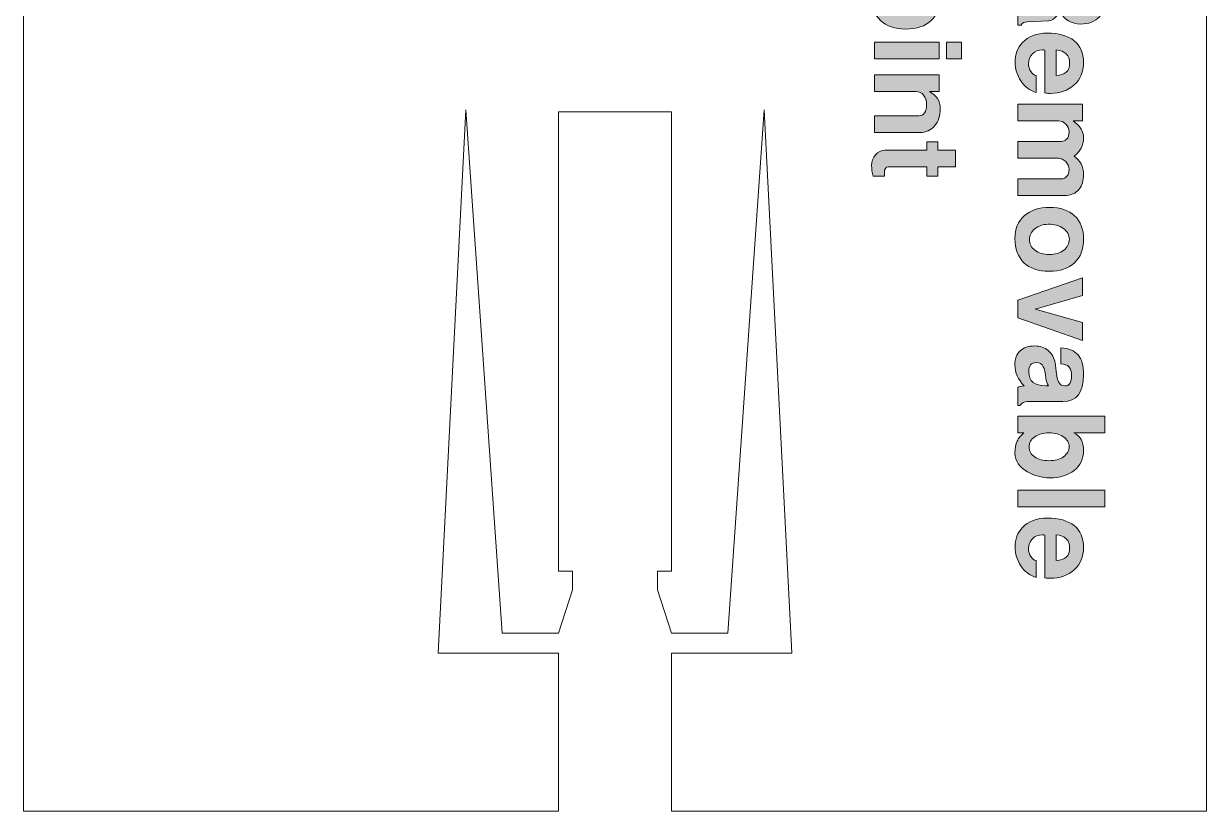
# Model space of a CAD drawing. Header units: inches. Extents: x 0.59 to 9.35, y -3.46 to -0.44.
# Drawn here: x 0.593 to 2.655, y -3.45 to -2.077 of the extents above; entities that cross this region are included whole.
import ezdxf

# ---------------------------------------------------------------- set-up
doc = ezdxf.new("R2010")
doc.units = ezdxf.units.IN
doc.header["$MEASUREMENT"] = 0
doc.layers.add('Layer 1', color=7, linetype='Continuous')

# ---------------------------------------------------------------- blocks, each defined once
blk = doc.blocks.new('block 27')
at = {"layer": 'Layer 1', "color": 7, "lineweight": 5, "true_color": 0xffffff}
for points in [[(2.655, -3.4496), (2.655, -3.1742), (2.655, -0.441)], [(1.8206, -3.139), (1.8837, -2.2267), (1.9322, -3.1742), (1.7222, -3.1742), (1.7222, -3.4496), (2.0546, -3.4496), (2.655, -3.4496)], [(1.6238, -2.2303), (1.7222, -2.2303)], [(1.7222, -2.2303), (1.7222, -3.0308)], [(1.7222, -3.139), (1.8206, -3.139)]]:
    blk.add_lwpolyline(points, dxfattribs=at)
blk = doc.blocks.new('block 28')
at = {"layer": 'Layer 1', "color": 7, "lineweight": 5, "true_color": 0xffffff}
for points in [[(0.5925, -3.4496), (0.5925, -3.1742), (0.5925, -0.441)], [(1.4269, -3.139), (1.3638, -2.2267), (1.3153, -3.1742), (1.5253, -3.1742), (1.5253, -3.4496), (1.1929, -3.4496), (0.5925, -3.4496)], [(1.5253, -2.2303), (1.5253, -3.0308)], [(1.6238, -2.2303), (1.5253, -2.2303)], [(1.5253, -3.0308), (1.5497, -3.0308), (1.5497, -3.0633), (1.5253, -3.139)], [(1.7222, -3.0308), (1.6979, -3.0308), (1.6979, -3.0633), (1.7222, -3.139)], [(1.5253, -3.139), (1.4269, -3.139)]]:
    blk.add_lwpolyline(points, dxfattribs=at)
blk = doc.blocks.new('block 26')
at = {"layer": 'Layer 1'}
for name in ['block 28', 'block 27']:
    blk.add_blockref(name, (0, 0), dxfattribs=at)
blk = doc.blocks.new('block 44')
at = {"layer": 'Layer 1', "true_color": 0xed1f24}
h = blk.add_hatch(color=240, dxfattribs=at)
h.dxf.hatch_style = 2
edge = h.paths.add_edge_path()
edge.add_spline(control_points=[(2.3261, -2.0791), (2.3261, -2.0791), (2.3261, -2.0453), (2.3261, -2.0453), (2.3333, -2.0426), (2.3392, -2.0412), (2.3436, -2.0412), (2.3436, -2.0412), (2.3665, -2.0412), (2.3665, -2.0412), (2.3726, -2.0412), (2.3771, -2.0403), (2.3799, -2.0385), (2.384, -2.0358), (2.3861, -2.0307), (2.3861, -2.0231), (2.3861, -2.0231), (2.3861, -1.986), (2.3861, -1.986), (2.3861, -1.986), (2.3261, -1.986), (2.3261, -1.986), (2.3261, -1.986), (2.3261, -1.9547), (2.3261, -1.9547), (2.3261, -1.9547), (2.478, -1.9547), (2.478, -1.9547), (2.478, -1.9547), (2.478, -2.0401), (2.478, -2.0401), (2.478, -2.0496), (2.4748, -2.0578), (2.4684, -2.0647), (2.4608, -2.0732), (2.4499, -2.0774), (2.4359, -2.0774), (2.4196, -2.0774), (2.4074, -2.07), (2.3992, -2.0551), (2.3934, -2.066), (2.3869, -2.0715), (2.3796, -2.0718), (2.3796, -2.0718), (2.3426, -2.0735), (2.3426, -2.0735), (2.338, -2.0736), (2.3344, -2.0755), (2.3319, -2.0791), (2.3319, -2.0791), (2.3261, -2.0791), (2.3261, -2.0791)], knot_values=[0, 0, 0, 0, 1, 1, 1, 2, 2, 2, 3, 3, 3, 4, 4, 4, 5, 5, 5, 6, 6, 6, 7, 7, 7, 8, 8, 8, 9, 9, 9, 10, 10, 10, 11, 11, 11, 12, 12, 12, 13, 13, 13, 14, 14, 14, 15, 15, 15, 16, 16, 16, 17, 17, 17, 17], degree=3, periodic=1)
edge = h.paths.add_edge_path()
edge.add_spline(control_points=[(2.434, -2.0476), (2.446, -2.0476), (2.4519, -2.0417), (2.4519, -2.0297), (2.4519, -2.0297), (2.4519, -1.986), (2.4519, -1.986), (2.4519, -1.986), (2.4121, -1.986), (2.4121, -1.986), (2.4121, -1.986), (2.4121, -2.0291), (2.4121, -2.0291), (2.4121, -2.0338), (2.4144, -2.0381), (2.419, -2.0419), (2.4236, -2.0457), (2.4286, -2.0476), (2.434, -2.0476)], knot_values=[0, 0, 0, 0, 1, 1, 1, 2, 2, 2, 3, 3, 3, 4, 4, 4, 5, 5, 5, 6, 6, 6, 6], degree=3, periodic=1)
h = blk.add_hatch(color=240, dxfattribs=at)
h.dxf.hatch_style = 2
edge = h.paths.add_edge_path()
edge.add_spline(control_points=[(2.1311, -2.0861), (2.1121, -2.0861), (2.0974, -2.0811), (2.0869, -2.0712), (2.0765, -2.0613), (2.0713, -2.0473), (2.0713, -2.0292), (2.0713, -2.0124), (2.0767, -1.9991), (2.0876, -1.9894), (2.0984, -1.9797), (2.1132, -1.9748), (2.1319, -1.9748), (2.1504, -1.9748), (2.1649, -1.9797), (2.1753, -1.9894), (2.1857, -1.9991), (2.1909, -2.0128), (2.1909, -2.0305), (2.1909, -2.048), (2.1856, -2.0616), (2.1751, -2.0714), (2.1645, -2.0812), (2.1499, -2.0861), (2.1311, -2.0861)], knot_values=[0, 0, 0, 0, 1, 1, 1, 2, 2, 2, 3, 3, 3, 4, 4, 4, 5, 5, 5, 6, 6, 6, 7, 7, 7, 8, 8, 8, 8], degree=3, periodic=1)
edge = h.paths.add_edge_path()
edge.add_spline(control_points=[(2.131, -2.0569), (2.1414, -2.0569), (2.1498, -2.0544), (2.1563, -2.0494), (2.1628, -2.0444), (2.1661, -2.0381), (2.1661, -2.0305), (2.1661, -2.0228), (2.1626, -2.0165), (2.1557, -2.0116), (2.1488, -2.0067), (2.1399, -2.0042), (2.1291, -2.0042), (2.1201, -2.0042), (2.1124, -2.0068), (2.1061, -2.012), (2.0997, -2.0172), (2.0965, -2.0235), (2.0965, -2.0309), (2.0965, -2.0385), (2.0997, -2.0448), (2.1062, -2.0496), (2.1126, -2.0545), (2.1209, -2.0569), (2.131, -2.0569)], knot_values=[0, 0, 0, 0, 1, 1, 1, 2, 2, 2, 3, 3, 3, 4, 4, 4, 5, 5, 5, 6, 6, 6, 7, 7, 7, 8, 8, 8, 8], degree=3, periodic=1)
h = blk.add_hatch(color=240, dxfattribs=at)
h.dxf.hatch_style = 2
edge = h.paths.add_edge_path()
edge.add_spline(control_points=[(2.3824, -2.1983), (2.379, -2.1983), (2.376, -2.1981), (2.3734, -2.1976), (2.3734, -2.1976), (2.3734, -2.1228), (2.3734, -2.1228), (2.3726, -2.1226), (2.3712, -2.1224), (2.3694, -2.1224), (2.3621, -2.1224), (2.3561, -2.1247), (2.3516, -2.1292), (2.3471, -2.1338), (2.3449, -2.1397), (2.3449, -2.147), (2.3449, -2.1518), (2.3462, -2.1563), (2.349, -2.1604), (2.3517, -2.1641), (2.3546, -2.1665), (2.358, -2.1674), (2.358, -2.1674), (2.358, -2.197), (2.358, -2.197), (2.347, -2.1931), (2.3382, -2.1863), (2.3315, -2.1765), (2.3249, -2.1667), (2.3215, -2.1558), (2.3215, -2.1437), (2.3215, -2.1302), (2.3258, -2.1189), (2.3342, -2.1097), (2.3444, -2.0987), (2.3589, -2.0933), (2.3778, -2.0933), (2.398, -2.0933), (2.4136, -2.0977), (2.4245, -2.1065), (2.4354, -2.1153), (2.4409, -2.128), (2.4409, -2.1445), (2.4409, -2.1606), (2.4355, -2.1736), (2.4248, -2.1835), (2.414, -2.1933), (2.3999, -2.1983), (2.3824, -2.1983)], knot_values=[0, 0, 0, 0, 1, 1, 1, 2, 2, 2, 3, 3, 3, 4, 4, 4, 5, 5, 5, 6, 6, 6, 7, 7, 7, 8, 8, 8, 9, 9, 9, 10, 10, 10, 11, 11, 11, 12, 12, 12, 13, 13, 13, 14, 14, 14, 15, 15, 15, 16, 16, 16, 16], degree=3, periodic=1)
edge = h.paths.add_edge_path()
edge.add_spline(control_points=[(2.393, -2.1674), (2.4087, -2.1666), (2.4165, -2.1593), (2.4165, -2.1456), (2.4165, -2.1317), (2.4087, -2.124), (2.393, -2.1224), (2.393, -2.1224), (2.393, -2.1674), (2.393, -2.1674)], knot_values=[0, 0, 0, 0, 1, 1, 1, 2, 2, 2, 3, 3, 3, 3], degree=3, periodic=1)
h = blk.add_hatch(color=240, dxfattribs=at)
h.dxf.hatch_style = 2
h.paths.add_polyline_path([(2.0761, -2.138), (2.0761, -2.1088), (2.189, -2.1088), (2.189, -2.138)])
h.paths.add_polyline_path([(2.2019, -2.138), (2.2019, -2.1088), (2.228, -2.1088), (2.228, -2.138)])
h = blk.add_hatch(color=240, dxfattribs=at)
h.dxf.hatch_style = 2
edge = h.paths.add_edge_path()
edge.add_spline(control_points=[(2.0761, -2.2665), (2.0761, -2.2665), (2.0761, -2.2373), (2.0761, -2.2373), (2.0761, -2.2373), (2.1536, -2.2373), (2.1536, -2.2373), (2.1578, -2.2373), (2.1611, -2.2356), (2.1635, -2.2321), (2.1659, -2.2287), (2.1671, -2.2239), (2.1671, -2.218), (2.1671, -2.2114), (2.1654, -2.206), (2.1619, -2.2016), (2.1585, -2.1972), (2.1541, -2.195), (2.1488, -2.195), (2.1488, -2.195), (2.0761, -2.195), (2.0761, -2.195), (2.0761, -2.195), (2.0761, -2.1659), (2.0761, -2.1659), (2.0761, -2.1659), (2.189, -2.1659), (2.189, -2.1659), (2.189, -2.1659), (2.189, -2.195), (2.189, -2.195), (2.189, -2.195), (2.1721, -2.195), (2.1721, -2.195), (2.1846, -2.2016), (2.1909, -2.2114), (2.1909, -2.2246), (2.1909, -2.2373), (2.1876, -2.2474), (2.1811, -2.255), (2.1746, -2.2627), (2.166, -2.2665), (2.1553, -2.2665), (2.1553, -2.2665), (2.0761, -2.2665), (2.0761, -2.2665)], knot_values=[0, 0, 0, 0, 1, 1, 1, 2, 2, 2, 3, 3, 3, 4, 4, 4, 5, 5, 5, 6, 6, 6, 7, 7, 7, 8, 8, 8, 9, 9, 9, 10, 10, 10, 11, 11, 11, 12, 12, 12, 13, 13, 13, 14, 14, 14, 15, 15, 15, 15], degree=3, periodic=1)
h = blk.add_hatch(color=240, dxfattribs=at)
h.dxf.hatch_style = 2
edge = h.paths.add_edge_path()
edge.add_spline(control_points=[(2.3261, -2.3762), (2.3261, -2.3762), (2.3261, -2.347), (2.3261, -2.347), (2.3261, -2.347), (2.4045, -2.347), (2.4045, -2.347), (2.4068, -2.347), (2.4091, -2.3458), (2.4113, -2.3433), (2.4142, -2.3401), (2.4157, -2.3358), (2.4157, -2.3303), (2.4157, -2.3256), (2.4137, -2.3212), (2.4098, -2.3172), (2.4058, -2.3132), (2.4016, -2.3112), (2.397, -2.3112), (2.397, -2.3112), (2.3261, -2.3112), (2.3261, -2.3112), (2.3261, -2.3112), (2.3261, -2.282), (2.3261, -2.282), (2.3261, -2.282), (2.4024, -2.282), (2.4024, -2.282), (2.4058, -2.282), (2.4088, -2.2807), (2.4113, -2.278), (2.4142, -2.275), (2.4157, -2.2708), (2.4157, -2.2653), (2.4157, -2.2601), (2.4138, -2.2555), (2.4101, -2.2518), (2.4063, -2.248), (2.402, -2.2462), (2.3971, -2.2462), (2.3971, -2.2462), (2.3261, -2.2462), (2.3261, -2.2462), (2.3261, -2.2462), (2.3261, -2.217), (2.3261, -2.217), (2.3261, -2.217), (2.439, -2.217), (2.439, -2.217), (2.439, -2.217), (2.439, -2.2462), (2.439, -2.2462), (2.439, -2.2462), (2.4226, -2.2462), (2.4226, -2.2462), (2.4295, -2.2513), (2.4343, -2.2561), (2.4369, -2.2604), (2.4396, -2.2648), (2.4409, -2.27), (2.4409, -2.276), (2.4409, -2.2889), (2.4354, -2.2995), (2.4244, -2.3078), (2.4354, -2.3153), (2.4409, -2.3258), (2.4409, -2.3393), (2.4409, -2.3503), (2.4383, -2.3589), (2.433, -2.3653), (2.4273, -2.3726), (2.4188, -2.3762), (2.4076, -2.3762), (2.4076, -2.3762), (2.3261, -2.3762), (2.3261, -2.3762)], knot_values=[0, 0, 0, 0, 1, 1, 1, 2, 2, 2, 3, 3, 3, 4, 4, 4, 5, 5, 5, 6, 6, 6, 7, 7, 7, 8, 8, 8, 9, 9, 9, 10, 10, 10, 11, 11, 11, 12, 12, 12, 13, 13, 13, 14, 14, 14, 15, 15, 15, 16, 16, 16, 17, 17, 17, 18, 18, 18, 19, 19, 19, 20, 20, 20, 21, 21, 21, 22, 22, 22, 23, 23, 23, 24, 24, 24, 25, 25, 25, 25], degree=3, periodic=1)
h = blk.add_hatch(color=240, dxfattribs=at)
h.dxf.hatch_style = 2
edge = h.paths.add_edge_path()
edge.add_spline(control_points=[(2.0738, -2.3427), (2.0721, -2.3359), (2.0713, -2.3298), (2.0713, -2.3242), (2.0713, -2.3168), (2.0736, -2.3105), (2.0781, -2.3052), (2.0826, -2.3), (2.088, -2.2973), (2.0942, -2.2973), (2.0942, -2.2973), (2.1674, -2.2973), (2.1674, -2.2973), (2.1674, -2.2973), (2.1674, -2.283), (2.1674, -2.283), (2.1674, -2.283), (2.1867, -2.283), (2.1867, -2.283), (2.1867, -2.283), (2.1867, -2.2973), (2.1867, -2.2973), (2.1867, -2.2973), (2.2174, -2.2973), (2.2174, -2.2973), (2.2174, -2.2973), (2.2174, -2.3265), (2.2174, -2.3265), (2.2174, -2.3265), (2.1867, -2.3265), (2.1867, -2.3265), (2.1867, -2.3265), (2.1867, -2.3427), (2.1867, -2.3427), (2.1867, -2.3427), (2.1674, -2.3427), (2.1674, -2.3427), (2.1674, -2.3427), (2.1674, -2.3265), (2.1674, -2.3265), (2.1674, -2.3265), (2.1001, -2.3265), (2.1001, -2.3265), (2.0958, -2.3265), (2.0936, -2.3298), (2.0936, -2.3363), (2.0937, -2.3378), (2.0939, -2.34), (2.094, -2.3427), (2.094, -2.3427), (2.0738, -2.3427), (2.0738, -2.3427)], knot_values=[0, 0, 0, 0, 1, 1, 1, 2, 2, 2, 3, 3, 3, 4, 4, 4, 5, 5, 5, 6, 6, 6, 7, 7, 7, 8, 8, 8, 9, 9, 9, 10, 10, 10, 11, 11, 11, 12, 12, 12, 13, 13, 13, 14, 14, 14, 15, 15, 15, 16, 16, 16, 17, 17, 17, 17], degree=3, periodic=1)
h = blk.add_hatch(color=240, dxfattribs=at)
h.dxf.hatch_style = 2
edge = h.paths.add_edge_path()
edge.add_spline(control_points=[(2.3811, -2.5083), (2.3621, -2.5083), (2.3474, -2.5033), (2.3369, -2.4934), (2.3265, -2.4834), (2.3213, -2.4694), (2.3213, -2.4514), (2.3213, -2.4346), (2.3267, -2.4213), (2.3376, -2.4116), (2.3484, -2.4019), (2.3632, -2.397), (2.3819, -2.397), (2.4004, -2.397), (2.4149, -2.4019), (2.4253, -2.4116), (2.4357, -2.4213), (2.4409, -2.435), (2.4409, -2.4526), (2.4409, -2.4701), (2.4356, -2.4838), (2.4251, -2.4936), (2.4145, -2.5034), (2.3999, -2.5083), (2.3811, -2.5083)], knot_values=[0, 0, 0, 0, 1, 1, 1, 2, 2, 2, 3, 3, 3, 4, 4, 4, 5, 5, 5, 6, 6, 6, 7, 7, 7, 8, 8, 8, 8], degree=3, periodic=1)
edge = h.paths.add_edge_path()
edge.add_spline(control_points=[(2.381, -2.4791), (2.3914, -2.4791), (2.3998, -2.4766), (2.4063, -2.4716), (2.4128, -2.4666), (2.4161, -2.4603), (2.4161, -2.4526), (2.4161, -2.445), (2.4126, -2.4387), (2.4057, -2.4338), (2.3988, -2.4288), (2.3899, -2.4264), (2.3791, -2.4264), (2.3701, -2.4264), (2.3624, -2.429), (2.3561, -2.4342), (2.3497, -2.4394), (2.3465, -2.4457), (2.3465, -2.4531), (2.3465, -2.4607), (2.3497, -2.4669), (2.3562, -2.4718), (2.3626, -2.4767), (2.3709, -2.4791), (2.381, -2.4791)], knot_values=[0, 0, 0, 0, 1, 1, 1, 2, 2, 2, 3, 3, 3, 4, 4, 4, 5, 5, 5, 6, 6, 6, 7, 7, 7, 8, 8, 8, 8], degree=3, periodic=1)
h = blk.add_hatch(color=240, dxfattribs=at)
h.dxf.hatch_style = 2
h.paths.add_polyline_path([(2.439, -2.6287), (2.3261, -2.5895), (2.3261, -2.5589), (2.439, -2.5199), (2.439, -2.5508), (2.3563, -2.5743), (2.439, -2.5978)])
h = blk.add_hatch(color=240, dxfattribs=at)
h.dxf.hatch_style = 2
edge = h.paths.add_edge_path()
edge.add_spline(control_points=[(2.3261, -2.742), (2.3261, -2.742), (2.3261, -2.711), (2.3261, -2.711), (2.3283, -2.7096), (2.332, -2.7085), (2.3371, -2.7078), (2.3264, -2.6971), (2.3211, -2.6851), (2.3211, -2.6718), (2.3211, -2.661), (2.3241, -2.6527), (2.3302, -2.647), (2.3362, -2.6413), (2.3448, -2.6385), (2.3559, -2.6385), (2.3651, -2.6385), (2.3729, -2.6412), (2.3794, -2.6466), (2.386, -2.652), (2.3899, -2.6593), (2.3913, -2.6685), (2.3919, -2.6728), (2.3928, -2.6801), (2.3942, -2.6903), (2.3952, -2.6964), (2.3967, -2.7009), (2.3987, -2.7036), (2.4007, -2.7063), (2.404, -2.7078), (2.4084, -2.708), (2.416, -2.7085), (2.4199, -2.7024), (2.4199, -2.6899), (2.4199, -2.6769), (2.4137, -2.6701), (2.4015, -2.6697), (2.4015, -2.6697), (2.4015, -2.642), (2.4015, -2.642), (2.4149, -2.6426), (2.4248, -2.6466), (2.4312, -2.654), (2.4377, -2.6614), (2.4409, -2.673), (2.4409, -2.6889), (2.4409, -2.72), (2.4289, -2.7355), (2.4049, -2.7355), (2.4049, -2.7355), (2.3426, -2.7355), (2.3426, -2.7355), (2.3377, -2.7355), (2.3335, -2.7377), (2.3299, -2.742), (2.3299, -2.742), (2.3261, -2.742), (2.3261, -2.742)], knot_values=[0, 0, 0, 0, 1, 1, 1, 2, 2, 2, 3, 3, 3, 4, 4, 4, 5, 5, 5, 6, 6, 6, 7, 7, 7, 8, 8, 8, 9, 9, 9, 10, 10, 10, 11, 11, 11, 12, 12, 12, 13, 13, 13, 14, 14, 14, 15, 15, 15, 16, 16, 16, 17, 17, 17, 18, 18, 18, 19, 19, 19, 19], degree=3, periodic=1)
edge = h.paths.add_edge_path()
edge.add_spline(control_points=[(2.3753, -2.708), (2.3753, -2.708), (2.3796, -2.708), (2.3796, -2.708), (2.3773, -2.7039), (2.3758, -2.6996), (2.3753, -2.6953), (2.374, -2.6851), (2.3725, -2.6782), (2.3707, -2.6748), (2.3683, -2.6699), (2.3642, -2.6674), (2.3582, -2.6674), (2.3496, -2.6674), (2.3453, -2.6728), (2.3453, -2.6835), (2.3453, -2.6999), (2.3553, -2.708), (2.3753, -2.708)], knot_values=[0, 0, 0, 0, 1, 1, 1, 2, 2, 2, 3, 3, 3, 4, 4, 4, 5, 5, 5, 6, 6, 6, 6], degree=3, periodic=1)
h = blk.add_hatch(color=240, dxfattribs=at)
h.dxf.hatch_style = 2
edge = h.paths.add_edge_path()
edge.add_spline(control_points=[(2.3819, -2.8683), (2.3683, -2.8683), (2.3555, -2.8648), (2.3434, -2.858), (2.3287, -2.8497), (2.3213, -2.8389), (2.3213, -2.8255), (2.3213, -2.8169), (2.3226, -2.8098), (2.3251, -2.8043), (2.3274, -2.7994), (2.3314, -2.7946), (2.3369, -2.7899), (2.3369, -2.7899), (2.3261, -2.7899), (2.3261, -2.7899), (2.3261, -2.7899), (2.3261, -2.7607), (2.3261, -2.7607), (2.3261, -2.7607), (2.478, -2.7607), (2.478, -2.7607), (2.478, -2.7607), (2.478, -2.7899), (2.478, -2.7899), (2.478, -2.7899), (2.424, -2.7899), (2.424, -2.7899), (2.4353, -2.7953), (2.4409, -2.8056), (2.4409, -2.8208), (2.4409, -2.8353), (2.4355, -2.8469), (2.4246, -2.8554), (2.4138, -2.864), (2.3996, -2.8683), (2.3819, -2.8683)], knot_values=[0, 0, 0, 0, 1, 1, 1, 2, 2, 2, 3, 3, 3, 4, 4, 4, 5, 5, 5, 6, 6, 6, 7, 7, 7, 8, 8, 8, 9, 9, 9, 10, 10, 10, 11, 11, 11, 12, 12, 12, 12], degree=3, periodic=1)
edge = h.paths.add_edge_path()
edge.add_spline(control_points=[(2.3803, -2.8385), (2.391, -2.8385), (2.3995, -2.8362), (2.406, -2.8316), (2.4125, -2.8271), (2.4157, -2.821), (2.4157, -2.8136), (2.4157, -2.8071), (2.4124, -2.8015), (2.4058, -2.7969), (2.3992, -2.7922), (2.3909, -2.7899), (2.3809, -2.7899), (2.3706, -2.7899), (2.3622, -2.7922), (2.3557, -2.7968), (2.3492, -2.8013), (2.3459, -2.8073), (2.3459, -2.8146), (2.3459, -2.8217), (2.3491, -2.8274), (2.3556, -2.8318), (2.362, -2.8362), (2.3703, -2.8385), (2.3803, -2.8385)], knot_values=[0, 0, 0, 0, 1, 1, 1, 2, 2, 2, 3, 3, 3, 4, 4, 4, 5, 5, 5, 6, 6, 6, 7, 7, 7, 8, 8, 8, 8], degree=3, periodic=1)
h = blk.add_hatch(color=240, dxfattribs=at)
h.dxf.hatch_style = 2
h.paths.add_polyline_path([(2.3261, -2.9191), (2.3261, -2.8899), (2.478, -2.8899), (2.478, -2.9191)])
h = blk.add_hatch(color=240, dxfattribs=at)
h.dxf.hatch_style = 2
edge = h.paths.add_edge_path()
edge.add_spline(control_points=[(2.3824, -3.0435), (2.379, -3.0435), (2.376, -3.0433), (2.3734, -3.0428), (2.3734, -3.0428), (2.3734, -2.968), (2.3734, -2.968), (2.3726, -2.9678), (2.3712, -2.9676), (2.3694, -2.9676), (2.3621, -2.9676), (2.3561, -2.9699), (2.3516, -2.9744), (2.3471, -2.979), (2.3449, -2.9849), (2.3449, -2.9922), (2.3449, -2.997), (2.3462, -3.0015), (2.349, -3.0056), (2.3517, -3.0093), (2.3546, -3.0117), (2.358, -3.0126), (2.358, -3.0126), (2.358, -3.0422), (2.358, -3.0422), (2.347, -3.0383), (2.3382, -3.0315), (2.3315, -3.0217), (2.3249, -3.0119), (2.3215, -3.001), (2.3215, -2.9889), (2.3215, -2.9754), (2.3258, -2.9641), (2.3342, -2.9549), (2.3444, -2.9439), (2.3589, -2.9385), (2.3778, -2.9385), (2.398, -2.9385), (2.4136, -2.9429), (2.4245, -2.9517), (2.4354, -2.9605), (2.4409, -2.9732), (2.4409, -2.9897), (2.4409, -3.0058), (2.4355, -3.0188), (2.4248, -3.0287), (2.414, -3.0385), (2.3999, -3.0435), (2.3824, -3.0435)], knot_values=[0, 0, 0, 0, 1, 1, 1, 2, 2, 2, 3, 3, 3, 4, 4, 4, 5, 5, 5, 6, 6, 6, 7, 7, 7, 8, 8, 8, 9, 9, 9, 10, 10, 10, 11, 11, 11, 12, 12, 12, 13, 13, 13, 14, 14, 14, 15, 15, 15, 16, 16, 16, 16], degree=3, periodic=1)
edge = h.paths.add_edge_path()
edge.add_spline(control_points=[(2.393, -3.0126), (2.4087, -3.0118), (2.4165, -3.0045), (2.4165, -2.9908), (2.4165, -2.9769), (2.4087, -2.9692), (2.393, -2.9676), (2.393, -2.9676), (2.393, -3.0126), (2.393, -3.0126)], knot_values=[0, 0, 0, 0, 1, 1, 1, 2, 2, 2, 3, 3, 3, 3], degree=3, periodic=1)
at = {"layer": 'Layer 1', "lineweight": 0}
for points in [[(2.0761, -2.138), (2.0761, -2.1088), (2.189, -2.1088), (2.189, -2.138), (2.0761, -2.138)], [(2.2019, -2.138), (2.2019, -2.1088), (2.228, -2.1088), (2.228, -2.138), (2.2019, -2.138)], [(2.439, -2.6287), (2.3261, -2.5895), (2.3261, -2.5589), (2.439, -2.5199), (2.439, -2.5508), (2.3563, -2.5743), (2.439, -2.5978), (2.439, -2.6287)], [(2.3261, -2.9191), (2.3261, -2.8899), (2.478, -2.8899), (2.478, -2.9191), (2.3261, -2.9191)]]:
    blk.add_lwpolyline(points, dxfattribs=at)
for points, knots in [([(2.3261, -2.0791), (2.3261, -2.0791), (2.3261, -2.0453), (2.3261, -2.0453), (2.3333, -2.0426), (2.3392, -2.0412), (2.3436, -2.0412), (2.3436, -2.0412), (2.3665, -2.0412), (2.3665, -2.0412), (2.3726, -2.0412), (2.3771, -2.0403), (2.3799, -2.0385), (2.384, -2.0358), (2.3861, -2.0307), (2.3861, -2.0231), (2.3861, -2.0231), (2.3861, -1.986), (2.3861, -1.986), (2.3861, -1.986), (2.3261, -1.986), (2.3261, -1.986), (2.3261, -1.986), (2.3261, -1.9547), (2.3261, -1.9547), (2.3261, -1.9547), (2.478, -1.9547), (2.478, -1.9547), (2.478, -1.9547), (2.478, -2.0401), (2.478, -2.0401), (2.478, -2.0496), (2.4748, -2.0578), (2.4684, -2.0647), (2.4608, -2.0732), (2.4499, -2.0774), (2.4359, -2.0774), (2.4196, -2.0774), (2.4074, -2.07), (2.3992, -2.0551), (2.3934, -2.066), (2.3869, -2.0715), (2.3796, -2.0718), (2.3796, -2.0718), (2.3426, -2.0735), (2.3426, -2.0735), (2.338, -2.0736), (2.3344, -2.0755), (2.3319, -2.0791), (2.3319, -2.0791), (2.3261, -2.0791), (2.3261, -2.0791)], [0, 0, 0, 0, 1, 1, 1, 2, 2, 2, 3, 3, 3, 4, 4, 4, 5, 5, 5, 6, 6, 6, 7, 7, 7, 8, 8, 8, 9, 9, 9, 10, 10, 10, 11, 11, 11, 12, 12, 12, 13, 13, 13, 14, 14, 14, 15, 15, 15, 16, 16, 16, 17, 17, 17, 17]), ([(2.1311, -2.0861), (2.1121, -2.0861), (2.0974, -2.0811), (2.0869, -2.0712), (2.0765, -2.0613), (2.0713, -2.0473), (2.0713, -2.0292), (2.0713, -2.0124), (2.0767, -1.9991), (2.0876, -1.9894), (2.0984, -1.9797), (2.1132, -1.9748), (2.1319, -1.9748), (2.1504, -1.9748), (2.1649, -1.9797), (2.1753, -1.9894), (2.1857, -1.9991), (2.1909, -2.0128), (2.1909, -2.0305), (2.1909, -2.048), (2.1856, -2.0616), (2.1751, -2.0714), (2.1645, -2.0812), (2.1499, -2.0861), (2.1311, -2.0861)], [0, 0, 0, 0, 1, 1, 1, 2, 2, 2, 3, 3, 3, 4, 4, 4, 5, 5, 5, 6, 6, 6, 7, 7, 7, 8, 8, 8, 8]), ([(2.3824, -2.1983), (2.379, -2.1983), (2.376, -2.1981), (2.3734, -2.1976), (2.3734, -2.1976), (2.3734, -2.1228), (2.3734, -2.1228), (2.3726, -2.1226), (2.3712, -2.1224), (2.3694, -2.1224), (2.3621, -2.1224), (2.3561, -2.1247), (2.3516, -2.1292), (2.3471, -2.1338), (2.3449, -2.1397), (2.3449, -2.147), (2.3449, -2.1518), (2.3462, -2.1563), (2.349, -2.1604), (2.3517, -2.1641), (2.3546, -2.1665), (2.358, -2.1674), (2.358, -2.1674), (2.358, -2.197), (2.358, -2.197), (2.347, -2.1931), (2.3382, -2.1863), (2.3315, -2.1765), (2.3249, -2.1667), (2.3215, -2.1558), (2.3215, -2.1437), (2.3215, -2.1302), (2.3258, -2.1189), (2.3342, -2.1097), (2.3444, -2.0987), (2.3589, -2.0933), (2.3778, -2.0933), (2.398, -2.0933), (2.4136, -2.0977), (2.4245, -2.1065), (2.4354, -2.1153), (2.4409, -2.128), (2.4409, -2.1445), (2.4409, -2.1606), (2.4355, -2.1736), (2.4248, -2.1835), (2.414, -2.1933), (2.3999, -2.1983), (2.3824, -2.1983)], [0, 0, 0, 0, 1, 1, 1, 2, 2, 2, 3, 3, 3, 4, 4, 4, 5, 5, 5, 6, 6, 6, 7, 7, 7, 8, 8, 8, 9, 9, 9, 10, 10, 10, 11, 11, 11, 12, 12, 12, 13, 13, 13, 14, 14, 14, 15, 15, 15, 16, 16, 16, 16]), ([(2.393, -2.1674), (2.4087, -2.1666), (2.4165, -2.1593), (2.4165, -2.1456), (2.4165, -2.1317), (2.4087, -2.124), (2.393, -2.1224), (2.393, -2.1224), (2.393, -2.1674), (2.393, -2.1674)], [0, 0, 0, 0, 1, 1, 1, 2, 2, 2, 3, 3, 3, 3]), ([(2.0761, -2.2665), (2.0761, -2.2665), (2.0761, -2.2373), (2.0761, -2.2373), (2.0761, -2.2373), (2.1536, -2.2373), (2.1536, -2.2373), (2.1578, -2.2373), (2.1611, -2.2356), (2.1635, -2.2321), (2.1659, -2.2287), (2.1671, -2.2239), (2.1671, -2.218), (2.1671, -2.2114), (2.1654, -2.206), (2.1619, -2.2016), (2.1585, -2.1972), (2.1541, -2.195), (2.1488, -2.195), (2.1488, -2.195), (2.0761, -2.195), (2.0761, -2.195), (2.0761, -2.195), (2.0761, -2.1659), (2.0761, -2.1659), (2.0761, -2.1659), (2.189, -2.1659), (2.189, -2.1659), (2.189, -2.1659), (2.189, -2.195), (2.189, -2.195), (2.189, -2.195), (2.1721, -2.195), (2.1721, -2.195), (2.1846, -2.2016), (2.1909, -2.2114), (2.1909, -2.2246), (2.1909, -2.2373), (2.1876, -2.2474), (2.1811, -2.255), (2.1746, -2.2627), (2.166, -2.2665), (2.1553, -2.2665), (2.1553, -2.2665), (2.0761, -2.2665), (2.0761, -2.2665)], [0, 0, 0, 0, 1, 1, 1, 2, 2, 2, 3, 3, 3, 4, 4, 4, 5, 5, 5, 6, 6, 6, 7, 7, 7, 8, 8, 8, 9, 9, 9, 10, 10, 10, 11, 11, 11, 12, 12, 12, 13, 13, 13, 14, 14, 14, 15, 15, 15, 15]), ([(2.3261, -2.3762), (2.3261, -2.3762), (2.3261, -2.347), (2.3261, -2.347), (2.3261, -2.347), (2.4045, -2.347), (2.4045, -2.347), (2.4068, -2.347), (2.4091, -2.3458), (2.4113, -2.3433), (2.4142, -2.3401), (2.4157, -2.3358), (2.4157, -2.3303), (2.4157, -2.3256), (2.4137, -2.3212), (2.4098, -2.3172), (2.4058, -2.3132), (2.4016, -2.3112), (2.397, -2.3112), (2.397, -2.3112), (2.3261, -2.3112), (2.3261, -2.3112), (2.3261, -2.3112), (2.3261, -2.282), (2.3261, -2.282), (2.3261, -2.282), (2.4024, -2.282), (2.4024, -2.282), (2.4058, -2.282), (2.4088, -2.2807), (2.4113, -2.278), (2.4142, -2.275), (2.4157, -2.2708), (2.4157, -2.2653), (2.4157, -2.2601), (2.4138, -2.2555), (2.4101, -2.2518), (2.4063, -2.248), (2.402, -2.2462), (2.3971, -2.2462), (2.3971, -2.2462), (2.3261, -2.2462), (2.3261, -2.2462), (2.3261, -2.2462), (2.3261, -2.217), (2.3261, -2.217), (2.3261, -2.217), (2.439, -2.217), (2.439, -2.217), (2.439, -2.217), (2.439, -2.2462), (2.439, -2.2462), (2.439, -2.2462), (2.4226, -2.2462), (2.4226, -2.2462), (2.4295, -2.2513), (2.4343, -2.2561), (2.4369, -2.2604), (2.4396, -2.2648), (2.4409, -2.27), (2.4409, -2.276), (2.4409, -2.2889), (2.4354, -2.2995), (2.4244, -2.3078), (2.4354, -2.3153), (2.4409, -2.3258), (2.4409, -2.3393), (2.4409, -2.3503), (2.4383, -2.3589), (2.433, -2.3653), (2.4273, -2.3726), (2.4188, -2.3762), (2.4076, -2.3762), (2.4076, -2.3762), (2.3261, -2.3762), (2.3261, -2.3762)], [0, 0, 0, 0, 1, 1, 1, 2, 2, 2, 3, 3, 3, 4, 4, 4, 5, 5, 5, 6, 6, 6, 7, 7, 7, 8, 8, 8, 9, 9, 9, 10, 10, 10, 11, 11, 11, 12, 12, 12, 13, 13, 13, 14, 14, 14, 15, 15, 15, 16, 16, 16, 17, 17, 17, 18, 18, 18, 19, 19, 19, 20, 20, 20, 21, 21, 21, 22, 22, 22, 23, 23, 23, 24, 24, 24, 25, 25, 25, 25]), ([(2.0738, -2.3427), (2.0721, -2.3359), (2.0713, -2.3298), (2.0713, -2.3242), (2.0713, -2.3168), (2.0736, -2.3105), (2.0781, -2.3052), (2.0826, -2.3), (2.088, -2.2973), (2.0942, -2.2973), (2.0942, -2.2973), (2.1674, -2.2973), (2.1674, -2.2973), (2.1674, -2.2973), (2.1674, -2.283), (2.1674, -2.283), (2.1674, -2.283), (2.1867, -2.283), (2.1867, -2.283), (2.1867, -2.283), (2.1867, -2.2973), (2.1867, -2.2973), (2.1867, -2.2973), (2.2174, -2.2973), (2.2174, -2.2973), (2.2174, -2.2973), (2.2174, -2.3265), (2.2174, -2.3265), (2.2174, -2.3265), (2.1867, -2.3265), (2.1867, -2.3265), (2.1867, -2.3265), (2.1867, -2.3427), (2.1867, -2.3427), (2.1867, -2.3427), (2.1674, -2.3427), (2.1674, -2.3427), (2.1674, -2.3427), (2.1674, -2.3265), (2.1674, -2.3265), (2.1674, -2.3265), (2.1001, -2.3265), (2.1001, -2.3265), (2.0958, -2.3265), (2.0936, -2.3298), (2.0936, -2.3363), (2.0937, -2.3378), (2.0939, -2.34), (2.094, -2.3427), (2.094, -2.3427), (2.0738, -2.3427), (2.0738, -2.3427)], [0, 0, 0, 0, 1, 1, 1, 2, 2, 2, 3, 3, 3, 4, 4, 4, 5, 5, 5, 6, 6, 6, 7, 7, 7, 8, 8, 8, 9, 9, 9, 10, 10, 10, 11, 11, 11, 12, 12, 12, 13, 13, 13, 14, 14, 14, 15, 15, 15, 16, 16, 16, 17, 17, 17, 17]), ([(2.3811, -2.5083), (2.3621, -2.5083), (2.3474, -2.5033), (2.3369, -2.4934), (2.3265, -2.4834), (2.3213, -2.4694), (2.3213, -2.4514), (2.3213, -2.4346), (2.3267, -2.4213), (2.3376, -2.4116), (2.3484, -2.4019), (2.3632, -2.397), (2.3819, -2.397), (2.4004, -2.397), (2.4149, -2.4019), (2.4253, -2.4116), (2.4357, -2.4213), (2.4409, -2.435), (2.4409, -2.4526), (2.4409, -2.4701), (2.4356, -2.4838), (2.4251, -2.4936), (2.4145, -2.5034), (2.3999, -2.5083), (2.3811, -2.5083)], [0, 0, 0, 0, 1, 1, 1, 2, 2, 2, 3, 3, 3, 4, 4, 4, 5, 5, 5, 6, 6, 6, 7, 7, 7, 8, 8, 8, 8]), ([(2.381, -2.4791), (2.3914, -2.4791), (2.3998, -2.4766), (2.4063, -2.4716), (2.4128, -2.4666), (2.4161, -2.4603), (2.4161, -2.4526), (2.4161, -2.445), (2.4126, -2.4387), (2.4057, -2.4338), (2.3988, -2.4288), (2.3899, -2.4264), (2.3791, -2.4264), (2.3701, -2.4264), (2.3624, -2.429), (2.3561, -2.4342), (2.3497, -2.4394), (2.3465, -2.4457), (2.3465, -2.4531), (2.3465, -2.4607), (2.3497, -2.4669), (2.3562, -2.4718), (2.3626, -2.4767), (2.3709, -2.4791), (2.381, -2.4791)], [0, 0, 0, 0, 1, 1, 1, 2, 2, 2, 3, 3, 3, 4, 4, 4, 5, 5, 5, 6, 6, 6, 7, 7, 7, 8, 8, 8, 8]), ([(2.3261, -2.742), (2.3261, -2.742), (2.3261, -2.711), (2.3261, -2.711), (2.3283, -2.7096), (2.332, -2.7085), (2.3371, -2.7078), (2.3264, -2.6971), (2.3211, -2.6851), (2.3211, -2.6718), (2.3211, -2.661), (2.3241, -2.6527), (2.3302, -2.647), (2.3362, -2.6413), (2.3448, -2.6385), (2.3559, -2.6385), (2.3651, -2.6385), (2.3729, -2.6412), (2.3794, -2.6466), (2.386, -2.652), (2.3899, -2.6593), (2.3913, -2.6685), (2.3919, -2.6728), (2.3928, -2.6801), (2.3942, -2.6903), (2.3952, -2.6964), (2.3967, -2.7009), (2.3987, -2.7036), (2.4007, -2.7063), (2.404, -2.7078), (2.4084, -2.708), (2.416, -2.7085), (2.4199, -2.7024), (2.4199, -2.6899), (2.4199, -2.6769), (2.4137, -2.6701), (2.4015, -2.6697), (2.4015, -2.6697), (2.4015, -2.642), (2.4015, -2.642), (2.4149, -2.6426), (2.4248, -2.6466), (2.4312, -2.654), (2.4377, -2.6614), (2.4409, -2.673), (2.4409, -2.6889), (2.4409, -2.72), (2.4289, -2.7355), (2.4049, -2.7355), (2.4049, -2.7355), (2.3426, -2.7355), (2.3426, -2.7355), (2.3377, -2.7355), (2.3335, -2.7377), (2.3299, -2.742), (2.3299, -2.742), (2.3261, -2.742), (2.3261, -2.742)], [0, 0, 0, 0, 1, 1, 1, 2, 2, 2, 3, 3, 3, 4, 4, 4, 5, 5, 5, 6, 6, 6, 7, 7, 7, 8, 8, 8, 9, 9, 9, 10, 10, 10, 11, 11, 11, 12, 12, 12, 13, 13, 13, 14, 14, 14, 15, 15, 15, 16, 16, 16, 17, 17, 17, 18, 18, 18, 19, 19, 19, 19]), ([(2.3753, -2.708), (2.3753, -2.708), (2.3796, -2.708), (2.3796, -2.708), (2.3773, -2.7039), (2.3758, -2.6996), (2.3753, -2.6953), (2.374, -2.6851), (2.3725, -2.6782), (2.3707, -2.6748), (2.3683, -2.6699), (2.3642, -2.6674), (2.3582, -2.6674), (2.3496, -2.6674), (2.3453, -2.6728), (2.3453, -2.6835), (2.3453, -2.6999), (2.3553, -2.708), (2.3753, -2.708)], [0, 0, 0, 0, 1, 1, 1, 2, 2, 2, 3, 3, 3, 4, 4, 4, 5, 5, 5, 6, 6, 6, 6]), ([(2.3819, -2.8683), (2.3683, -2.8683), (2.3555, -2.8648), (2.3434, -2.858), (2.3287, -2.8497), (2.3213, -2.8389), (2.3213, -2.8255), (2.3213, -2.8169), (2.3226, -2.8098), (2.3251, -2.8043), (2.3274, -2.7994), (2.3314, -2.7946), (2.3369, -2.7899), (2.3369, -2.7899), (2.3261, -2.7899), (2.3261, -2.7899), (2.3261, -2.7899), (2.3261, -2.7607), (2.3261, -2.7607), (2.3261, -2.7607), (2.478, -2.7607), (2.478, -2.7607), (2.478, -2.7607), (2.478, -2.7899), (2.478, -2.7899), (2.478, -2.7899), (2.424, -2.7899), (2.424, -2.7899), (2.4353, -2.7953), (2.4409, -2.8056), (2.4409, -2.8208), (2.4409, -2.8353), (2.4355, -2.8469), (2.4246, -2.8554), (2.4138, -2.864), (2.3996, -2.8683), (2.3819, -2.8683)], [0, 0, 0, 0, 1, 1, 1, 2, 2, 2, 3, 3, 3, 4, 4, 4, 5, 5, 5, 6, 6, 6, 7, 7, 7, 8, 8, 8, 9, 9, 9, 10, 10, 10, 11, 11, 11, 12, 12, 12, 12]), ([(2.3803, -2.8385), (2.391, -2.8385), (2.3995, -2.8362), (2.406, -2.8316), (2.4125, -2.8271), (2.4157, -2.821), (2.4157, -2.8136), (2.4157, -2.8071), (2.4124, -2.8015), (2.4058, -2.7969), (2.3992, -2.7922), (2.3909, -2.7899), (2.3809, -2.7899), (2.3706, -2.7899), (2.3622, -2.7922), (2.3557, -2.7968), (2.3492, -2.8013), (2.3459, -2.8073), (2.3459, -2.8146), (2.3459, -2.8217), (2.3491, -2.8274), (2.3556, -2.8318), (2.362, -2.8362), (2.3703, -2.8385), (2.3803, -2.8385)], [0, 0, 0, 0, 1, 1, 1, 2, 2, 2, 3, 3, 3, 4, 4, 4, 5, 5, 5, 6, 6, 6, 7, 7, 7, 8, 8, 8, 8]), ([(2.3824, -3.0435), (2.379, -3.0435), (2.376, -3.0433), (2.3734, -3.0428), (2.3734, -3.0428), (2.3734, -2.968), (2.3734, -2.968), (2.3726, -2.9678), (2.3712, -2.9676), (2.3694, -2.9676), (2.3621, -2.9676), (2.3561, -2.9699), (2.3516, -2.9744), (2.3471, -2.979), (2.3449, -2.9849), (2.3449, -2.9922), (2.3449, -2.997), (2.3462, -3.0015), (2.349, -3.0056), (2.3517, -3.0093), (2.3546, -3.0117), (2.358, -3.0126), (2.358, -3.0126), (2.358, -3.0422), (2.358, -3.0422), (2.347, -3.0383), (2.3382, -3.0315), (2.3315, -3.0217), (2.3249, -3.0119), (2.3215, -3.001), (2.3215, -2.9889), (2.3215, -2.9754), (2.3258, -2.9641), (2.3342, -2.9549), (2.3444, -2.9439), (2.3589, -2.9385), (2.3778, -2.9385), (2.398, -2.9385), (2.4136, -2.9429), (2.4245, -2.9517), (2.4354, -2.9605), (2.4409, -2.9732), (2.4409, -2.9897), (2.4409, -3.0058), (2.4355, -3.0188), (2.4248, -3.0287), (2.414, -3.0385), (2.3999, -3.0435), (2.3824, -3.0435)], [0, 0, 0, 0, 1, 1, 1, 2, 2, 2, 3, 3, 3, 4, 4, 4, 5, 5, 5, 6, 6, 6, 7, 7, 7, 8, 8, 8, 9, 9, 9, 10, 10, 10, 11, 11, 11, 12, 12, 12, 13, 13, 13, 14, 14, 14, 15, 15, 15, 16, 16, 16, 16]), ([(2.393, -3.0126), (2.4087, -3.0118), (2.4165, -3.0045), (2.4165, -2.9908), (2.4165, -2.9769), (2.4087, -2.9692), (2.393, -2.9676), (2.393, -2.9676), (2.393, -3.0126), (2.393, -3.0126)], [0, 0, 0, 0, 1, 1, 1, 2, 2, 2, 3, 3, 3, 3])]:
    blk.add_open_spline(points, degree=3, knots=knots, dxfattribs=at)
blk = doc.blocks.new('block 25')
at = {"layer": 'Layer 1'}
for name in ['block 26', 'block 44']:
    blk.add_blockref(name, (0, 0), dxfattribs=at)

msp = doc.modelspace()

# ---------------------------------------------------------------- block references
at = {"layer": 'Layer 1'}
msp.add_blockref('block 25', (0, 0), dxfattribs=at)

doc.saveas('drawing.dxf')
